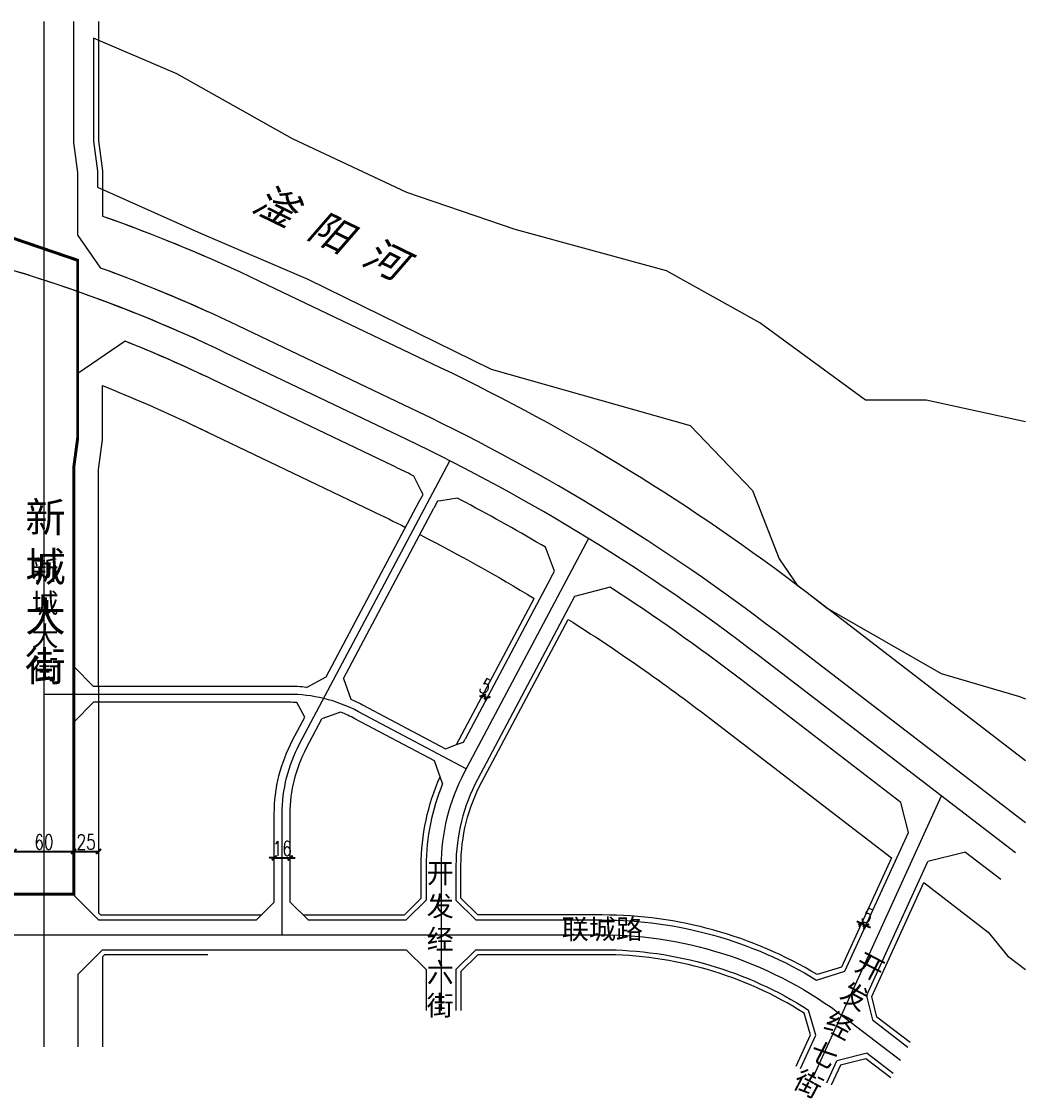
# Model space of a CAD drawing. Header units: millimetres. Extents: x 38549046 to 38552831, y 4061627 to 4063136.
# Drawn here: x 38551820 to 38552831, y 4061627 to 4062712 of the extents above; entities that cross this region are included whole.
import ezdxf

# ---------------------------------------------------------------- set-up
doc = ezdxf.new("R2010")
doc.units = ezdxf.units.MM
doc.layers.get('0').update_dxf_attribs({"lineweight": 0})
doc.layers.add('00水体-边界', color=170, linetype='Continuous', lineweight=0, plot=False)
doc.layers.add('dimension', color=74, linetype='Continuous')
doc.layers.add('JMD', color=6, linetype='Continuous')
for name, color, linetype, lineweight in [('RD-中线', 1, 'Continuous', 0), ('RD-红线', 7, 'Continuous', 9), ('T-主要名称', 7, 'Continuous', 0), ('T-路名', 7, 'Continuous', 0), ('X-绿线', 72, 'Continuous', 0)]:
    doc.layers.add(name, color=color, linetype=linetype, lineweight=lineweight)
doc.styles.add('romans', font='romans.shx', dxfattribs={"width": 0.75})
doc.styles.add('主要名称', font='SimSun.ttf', dxfattribs={"height": 20})
doc.styles.add('路名', font='SimSun.ttf', dxfattribs={"height": 50})
doc.dimstyles.new('1-1y', dxfattribs={"dimtxt": 6, "dimasz": 3, "dimexe": 0, "dimexo": 0, "dimgap": 2, "dimtad": 1, "dimdsep": 46, "dimtxsty": 'romans', "dimblk": 'ARCHTICK', "dimcen": 0, "dimclrd": 7, "dimclre": 7, "dimclrt": 7, "dimadec": 0, "dimazin": 0, "dimtfac": 1, "dimtix": 1, "dimtmove": 2, "dimatfit": 3, "dimldrblk": 'ARCHTICK', "dimfxl": 0, "dimtolj": 1, "dimtzin": 0, "dimlwd": -1, "dimarcsym": 0})

# ---------------------------------------------------------------- blocks, each defined once
blk = doc.blocks.new('_ArchTick')
at = {"color": 0, "linetype": 'ByBlock', "const_width": 0.4}
blk.add_lwpolyline([(-0.5, -0.5), (0.5, 0.5)], dxfattribs=at)
blk = doc.blocks.new('*D62')
at = {"layer": 'Defpoints', "color": 0}
for p in [(38551812.2, 4061875.5), (38551872.2, 4061875.5), (38551872.2, 4061875.5)]:
    blk.add_point(p, dxfattribs=at)
at = {"layer": 'dimension', "color": 7}
blk.add_line((38551812.2, 4061875.5), (38551872.2, 4061875.5), dxfattribs=at)
at = {"layer": 'dimension', "color": 7, "xscale": 5, "yscale": 5, "zscale": 5, "rotation": 180}
blk.add_blockref('_ArchTick', (38551812.2, 4061875.5), dxfattribs=at)
at = {"layer": 'dimension', "color": 7, "xscale": 5, "yscale": 5, "zscale": 5}
blk.add_blockref('_ArchTick', (38551872.2, 4061875.5), dxfattribs=at)
at = {"layer": 'dimension', "color": 7, "insert": (38551842.2, 4061885), "char_height": 15, "attachment_point": 5, "style": 'romans'}
blk.add_mtext('\\A1;60', dxfattribs=at)
blk = doc.blocks.new('*D63')
at = {"layer": 'Defpoints', "color": 0}
for p in [(38551872.2, 4061875.5), (38551897.2, 4061875.5), (38551897.2, 4061875.5)]:
    blk.add_point(p, dxfattribs=at)
at = {"layer": 'dimension', "color": 7}
blk.add_line((38551872.2, 4061875.5), (38551897.2, 4061875.5), dxfattribs=at)
at = {"layer": 'dimension', "color": 7, "xscale": 5, "yscale": 5, "zscale": 5, "rotation": 180}
blk.add_blockref('_ArchTick', (38551872.2, 4061875.5), dxfattribs=at)
at = {"layer": 'dimension', "color": 7, "xscale": 5, "yscale": 5, "zscale": 5}
blk.add_blockref('_ArchTick', (38551897.2, 4061875.5), dxfattribs=at)
at = {"layer": 'dimension', "color": 7, "insert": (38551884.7, 4061885), "char_height": 15, "attachment_point": 5, "style": 'romans'}
blk.add_mtext('\\A1;25', dxfattribs=at)
blk = doc.blocks.new('*D67')
at = {"layer": 'Defpoints', "color": 0}
for p in [(38552074.2, 4061869), (38552090.2, 4061869), (38552090.2, 4061869)]:
    blk.add_point(p, dxfattribs=at)
at = {"layer": 'dimension', "color": 7}
for p, q in [((38552074.2, 4061869), (38552069.2, 4061869)), ((38552074.2, 4061869), (38552090.2, 4061869)), ((38552090.2, 4061869), (38552095.2, 4061869))]:
    blk.add_line(p, q, dxfattribs=at)
at = {"layer": 'dimension', "color": 7, "xscale": 5, "yscale": 5, "zscale": 5}
blk.add_blockref('_ArchTick', (38552074.2, 4061869), dxfattribs=at)
at = {"layer": 'dimension', "color": 7, "xscale": 5, "yscale": 5, "zscale": 5, "rotation": 180}
blk.add_blockref('_ArchTick', (38552090.2, 4061869), dxfattribs=at)
at = {"layer": 'dimension', "color": 7, "insert": (38552082.2, 4061878.5), "char_height": 15, "attachment_point": 5, "style": 'romans'}
blk.add_mtext('\\A1;16', dxfattribs=at)
blk = doc.blocks.new('*D68')
at = {"layer": 'Defpoints', "color": 0}
for p in [(38552282.8, 4062030), (38552287.2, 4062027.6), (38552288.6, 4062030.3)]:
    blk.add_point(p, dxfattribs=at)
at = {"layer": 'dimension', "color": 7, "lineweight": -2}
for p, q in [((38552282.8, 4062030), (38552284.2, 4062032.6)), ((38552287.2, 4062027.6), (38552288.6, 4062030.3))]:
    blk.add_line(p, q, dxfattribs=at)
at = {"layer": 'dimension', "color": 7}
blk.add_line((38552284.2, 4062032.6), (38552288.6, 4062030.3), dxfattribs=at)
at = {"layer": 'dimension', "color": 7, "xscale": 5, "yscale": 5, "zscale": 5}
for p, rotation in [((38552284.2, 4062032.6), 152.0483526995503), ((38552288.6, 4062030.3), 332.0483526995503)]:
    blk.add_blockref('_ArchTick', p, dxfattribs=dict(at, rotation=rotation))
at = {"layer": 'dimension', "color": 7, "insert": (38552287, 4062041.9), "char_height": 15, "attachment_point": 5, "rotation": 332.0484, "style": 'romans'}
blk.add_mtext('\\A1;5', dxfattribs=at)
blk = doc.blocks.new('*D71')
at = {"layer": 'Defpoints', "color": 0}
for p in [(38552663.7, 4061799.1), (38552668.3, 4061797.1), (38552670.1, 4061801)]:
    blk.add_point(p, dxfattribs=at)
at = {"layer": 'dimension', "color": 7}
for p, q in [((38552665.5, 4061803), (38552661, 4061805.1)), ((38552665.5, 4061803), (38552670.1, 4061801)), ((38552670.1, 4061801), (38552674.6, 4061798.9))]:
    blk.add_line(p, q, dxfattribs=at)
at = {"layer": 'dimension', "color": 7, "lineweight": -2}
for p, q in [((38552663.7, 4061799.1), (38552665.5, 4061803)), ((38552668.3, 4061797.1), (38552670.1, 4061801))]:
    blk.add_line(p, q, dxfattribs=at)
at = {"layer": 'dimension', "color": 7, "xscale": 5, "yscale": 5, "zscale": 5}
for p, rotation in [((38552665.5, 4061803), 335.4686772801911), ((38552670.1, 4061801), 155.4686772801911)]:
    blk.add_blockref('_ArchTick', p, dxfattribs=dict(at, rotation=rotation))
at = {"layer": 'dimension', "color": 7, "insert": (38552671.7, 4061810.7), "char_height": 15, "attachment_point": 5, "rotation": 335.4687, "style": 'romans'}
blk.add_mtext('\\A1;5', dxfattribs=at)

msp = doc.modelspace()

# ---------------------------------------------------------------- linework, layer by layer
at = {"color": 140, "const_width": 3}
msp.add_lwpolyline([(38551549.3, 4061832.7), (38551872.2, 4061832.6), (38551872.2, 4062261.9), (38551876.2, 4062291.9), (38551876.2, 4062357), (38551876.2, 4062471.1), (38551764.4, 4062509.3, 0.006885)], format="xyb", dxfattribs=at)
at = {"layer": '00水体-边界'}
msp.add_lwpolyline([(38552830.7, 4062308.4), (38552730.9, 4062330.1), (38552669.7, 4062330.1), (38552563.3, 4062408.2), (38552469.2, 4062460.4), (38552316.8, 4062502.2), (38552207.7, 4062539.5), (38552092.7, 4062593.3), (38551976.1, 4062659), (38551892.2, 4062694.9), (38551892.2, 4062591), (38551896.2, 4062561), (38551896.2, 4062544.8), (38552000.5, 4062498.2), (38552108.1, 4062451.9), (38552292.8, 4062361.5), (38552493, 4062304.7), (38552555.8, 4062239.1), (38552582.7, 4062170.4), (38552600.8, 4062143.8, -0.0015), (38552610.8, 4062136.3), (38552631.1, 4062120.6), (38552745.9, 4062054.8), (38552824.7, 4062031.6), (38552830.7, 4062029.3)], format="xyb", dxfattribs=at)
at = {"layer": 'JMD', "linetype": 'Continuous'}
msp.add_lwpolyline([(38550893.3, 4061833), (38550954.8, 4061833), (38551549.3, 4061832.7), (38551872.2, 4061832.6)], dxfattribs=at)
at = {"layer": 'RD-中线'}
for points in [[(38551842.2, 4062711.6), (38551842.2, 4061791.5), (38551842.2, 4061678.7)], [(38551842.2, 4062691.4), (38551842.2, 4061791.5), (38551842.2, 4061715.2)]]:
    msp.add_lwpolyline(points, dxfattribs=at)
at = {"layer": 'RD-中线', "flags": 128}
for points in [[(38552820.6, 4061874.2), (38552562, 4062072.8, 0.052238), (38552206.9, 4062290.9), (38552024.9, 4062378, 0.061056), (38551678.9, 4062494.3), (38551376.7, 4062556.4, 0.050642), (38551075.2, 4062587), (38551009.2, 4062587, 0.008361), (38550842.1, 4062584.2), (38550129.2, 4062560.3, -0.008361), (38549962, 4062557.5), (38549048.1, 4062557.5)], [(38552007.2, 4062386.3, 0.057799), (38551678.9, 4062494.3), (38551376.7, 4062556.4, 0.050642), (38551075.2, 4062587), (38551009.2, 4062587, 0.008361), (38550842.1, 4062584.2), (38550129.2, 4062560.3, -0.008361), (38549962, 4062557.5), (38549848.6, 4062557.5)], [(38552082.2, 4061791.5), (38552082.2, 4061913.4, -0.12257), (38552099.7, 4061983.8), (38552251.1, 4062269.1)], [(38552390.7, 4062190.8), (38552265.6, 4061954.9, 0.12257), (38552242.2, 4061861.2), (38552242.2, 4061715.2)], [(38549154.2, 4061791.5), (38550045.6, 4061791.5), (38550925.6, 4061791.5), (38551842.2, 4061791.5), (38552404.6, 4061791.5, -0.16525), (38552648.2, 4061708.7), (38552704.8, 4061665.3)]]:
    msp.add_lwpolyline(points, format="xyb", dxfattribs=at)
at = {"layer": 'RD-中线'}
for points in [[(38552124.1, 4062029.6, 0.05915), (38552088.9, 4062033.8), (38551842.2, 4062033.8)], [(38552267.6, 4061958.8), (38552159.2, 4062016.3, 0.062964), (38552124.1, 4062029.6, 0.02828)]]:
    msp.add_lwpolyline(points, format="xyb", dxfattribs=at)
at = {"layer": 'RD-中线', "flags": 128}
for points in [[(38552617.5, 4061649.6), (38552746.1, 4061931.4)], [(38549848.6, 4061791.5), (38550045.6, 4061791.5), (38550925.6, 4061791.5), (38551842.2, 4061791.5), (38552007.2, 4061791.5)]]:
    msp.add_lwpolyline(points, dxfattribs=at)
at = {"layer": 'RD-红线', "flags": 128}
for points in [[(38551876.2, 4062496.1), (38551876.2, 4062559.6), (38551872.2, 4062589.6), (38551872.2, 4062711.6)], [(38551876.2, 4062496.1), (38551876.2, 4062559.6), (38551872.2, 4062589.6), (38551872.2, 4062691.4)], [(38552126.5, 4062051.3), (38552220.3, 4062228)], [(38552143.8, 4062049.8), (38552234.9, 4062221.4)], [(38552352.7, 4062151.1), (38552266.5, 4061988.8)], [(38551872.2, 4062061.8), (38551872.2, 4061831.5)], [(38551872.2, 4062005.8), (38551872.2, 4061831.5)], [(38552649, 4061754.8), (38552712.9, 4061894.7)], [(38552770.4, 4061874.9), (38552805.9, 4061847.7)], [(38552670.7, 4061730), (38552732.5, 4061865.4)], [(38551897.2, 4061806.5), (38552007.2, 4061806.5)], [(38551897.2, 4061806.5), (38552056.2, 4061806.5)], [(38552108.2, 4061806.5), (38552207.2, 4061806.5)], [(38551901.2, 4061776.5), (38552007.2, 4061776.5)], [(38551901.2, 4061776.5), (38552207.2, 4061776.5)], [(38552227.2, 4061756.5), (38552227.2, 4061715.2)], [(38552257.2, 4061756.5), (38552257.2, 4061715.2)], [(38551876.2, 4061751.5), (38551876.2, 4061678.7)], [(38551876.2, 4061751.5), (38551876.2, 4061715.2)], [(38552676.7, 4061705.8), (38552712.2, 4061678.5)], [(38552604.3, 4061656.9), (38552619.7, 4061690.5)], [(38552671.2, 4061672.2), (38552697.5, 4061652)], [(38552630.6, 4061642.3), (38552640.8, 4061664.6)]]:
    msp.add_lwpolyline(points, dxfattribs=at)
at = {"layer": 'RD-红线'}
for points in [[(38551876.2, 4062496.1), (38551899.3, 4062463.2)], [(38551876.2, 4062496.1), (38551899.3, 4062463.2)], [(38551924.2, 4062389.5), (38551876.2, 4062357)], [(38551924.2, 4062389.5), (38551876.2, 4062357)], [(38551876.2, 4062357), (38551876.2, 4062291.9), (38551872.2, 4062261.9), (38551872.2, 4062061.8)], [(38551876.2, 4062357), (38551876.2, 4062291.9), (38551872.2, 4062261.9), (38551872.2, 4062061.8)], [(38552222.3, 4062238.8), (38552214.8, 4062253.7), (38552211.5, 4062255.4)], [(38552220.3, 4062228), (38552224.1, 4062235.2), (38552222.3, 4062238.8)], [(38552261.9, 4062229.7), (38552258.8, 4062231.3), (38552241.8, 4062228.9)], [(38552241.8, 4062228.9), (38552238.6, 4062228.4), (38552234.9, 4062221.4)], [(38552352.7, 4062151.1), (38552356.3, 4062158), (38552347.3, 4062181.9), (38552343.3, 4062184.3)], [(38552412.4, 4062141.7), (38552376.7, 4062132.4)], [(38551872.2, 4062061.8), (38551892.2, 4062041.8)], [(38552106.6, 4062040.8), (38552126.5, 4062051.3)], [(38552143.8, 4062049.8), (38552151.2, 4062029)], [(38551892.2, 4062025.8), (38551872.2, 4062005.8)], [(38552105.1, 4062010.9), (38552096.8, 4062025.5)], [(38552140.9, 4062015.9), (38552122.2, 4062009)], [(38552246.6, 4061978.9), (38552257.9, 4061983.1)], [(38552257.9, 4061983.1), (38552264.9, 4061985.7), (38552266.5, 4061988.8)], [(38552243.8, 4061943.9), (38552235.6, 4061966.7)], [(38552712.9, 4061894.7), (38552705.3, 4061924.9)], [(38552770.4, 4061874.9), (38552732.5, 4061865.4)], [(38551872.2, 4061831.5), (38551897.2, 4061806.5)], [(38551872.2, 4061831.5), (38551897.2, 4061806.5)], [(38552056.2, 4061806.5), (38552074.2, 4061824.5)], [(38552090.2, 4061824.5), (38552108.2, 4061806.5)], [(38552207.2, 4061806.5), (38552227.2, 4061826.5)], [(38552257.2, 4061826.5), (38552277.2, 4061806.5)], [(38551901.2, 4061776.5), (38551876.2, 4061751.5)], [(38551901.2, 4061776.5), (38551876.2, 4061751.5)], [(38552227.2, 4061756.5), (38552207.2, 4061776.5)], [(38552277.2, 4061776.5), (38552257.2, 4061756.5)], [(38552620.4, 4061746), (38552649, 4061754.8)], [(38552670.7, 4061730), (38552676.7, 4061705.8)], [(38552619.7, 4061690.5), (38552612.3, 4061715.7)], [(38552671.2, 4061672.2), (38552640.8, 4061664.6)]]:
    msp.add_lwpolyline(points, dxfattribs=at)
at = {"layer": 'RD-红线', "flags": 128}
for points in [[(38552007.2, 4062419.3, 0.019053), (38551899.3, 4062463.2)], [(38552830.7, 4061904.2), (38552580.3, 4062096.6, 0.052238), (38552219.8, 4062318), (38552037.8, 4062405.1, 0.024565), (38551899.3, 4062463.2)], [(38552007.2, 4062353.2, 0.015412), (38551924.2, 4062389.5)], [(38552211.5, 4062255.4, 0.002472), (38552193.9, 4062263.9), (38552011.9, 4062351, 0.016292), (38551924.2, 4062389.5)], [(38552343.3, 4062184.3, 0.011828), (38552261.9, 4062229.7)], [(38552376.7, 4062132.4), (38552278.8, 4061947.9, 0.12257), (38552257.2, 4061861.2), (38552257.2, 4061826.5)], [(38552705.3, 4061924.9), (38552543.7, 4062049, 0.020408), (38552412.4, 4062141.7)], [(38552106.6, 4062040.8, 0.028015), (38552088.9, 4062041.8), (38551892.2, 4062041.8)], [(38552096.8, 4062025.5, 0.013827), (38552088.9, 4062025.8), (38551892.2, 4062025.8)], [(38552151.2, 4062029, -0.020738), (38552163, 4062023.3), (38552246.6, 4061978.9)], [(38552235.6, 4061966.7), (38552155.5, 4062009.2, 0.02828), (38552140.9, 4062015.9)], [(38552074.2, 4061824.5), (38552074.2, 4061913.4, -0.12257), (38552092.7, 4061987.5), (38552105.1, 4062010.9)], [(38552090.2, 4061824.5), (38552090.2, 4061913.4, -0.12257), (38552106.8, 4061980), (38552122.2, 4062009)], [(38552243.8, 4061943.9, 0.099007), (38552227.2, 4061861.2), (38552227.2, 4061826.5)], [(38552277.2, 4061806.5), (38552404.6, 4061806.5, -0.137599), (38552620.4, 4061746)], [(38552277.2, 4061776.5), (38552404.6, 4061776.5, -0.143444), (38552612.3, 4061715.7)]]:
    msp.add_lwpolyline(points, format="xyb", dxfattribs=at)
at = {"layer": 'X-绿线', "flags": 128}
for points in [[(38551897.2, 4062711.6), (38551897.2, 4062703.5), (38551897.2, 4062591.3), (38551901.2, 4062561.3), (38551901.2, 4062515.6, -0.01803), (38552007.2, 4062474)], [(38551897.2, 4062691.4), (38551897.2, 4062591.3), (38551901.2, 4062561.3), (38551901.2, 4062515.6, -0.027106), (38552059.4, 4062450.2), (38552241.4, 4062363.1, -0.052238), (38552610.8, 4062136.3), (38552830.7, 4061967.3)]]:
    msp.add_lwpolyline(points, format="xyb", dxfattribs=at)
at = {"layer": 'X-绿线'}
for points in [[(38551897.2, 4062041.8), (38551897.2, 4062260.2), (38551901.2, 4062290.2), (38551901.2, 4062344.8, -0.01713), (38551990.3, 4062305.9), (38552007.2, 4062297.8)], [(38551897.2, 4062041.8), (38551897.2, 4062260.2), (38551901.2, 4062290.2), (38551901.2, 4062344.8, -0.01713), (38551990.3, 4062305.9), (38552172.3, 4062218.8, -0.004953), (38552206.5, 4062202, -0.002472)], [(38552220.8, 4062194.7, -0.017196), (38552336.1, 4062130.4, -0.011828)], [(38552370.2, 4062109.3, -0.022743), (38552513.3, 4062009.4), (38552695.7, 4061869.2), (38552645.4, 4061758.9), (38552621.1, 4061751.4, 0.136233), (38552404.6, 4061811.5), (38552279.3, 4061811.5), (38552262.2, 4061828.6), (38552262.2, 4061861.2, -0.12257), (38552283.2, 4061945.6), (38552370.2, 4062109.3)], [(38552103.2, 4061811.5), (38552205.2, 4061811.5), (38552222.2, 4061828.6), (38552222.2, 4061861.2, -0.105226), (38552241.3, 4061950.8)], [(38552599.9, 4061659.3), (38552614.4, 4061690.9), (38552608, 4061712.5, 0.142195), (38552404.6, 4061771.5), (38552279.3, 4061771.5), (38552262.2, 4061754.5), (38552262.2, 4061715.2)]]:
    msp.add_lwpolyline(points, format="xyb", dxfattribs=at)
for points in [[(38552257.9, 4061983.1), (38552336.1, 4062130.4)], [(38551897.2, 4062041.8), (38551897.2, 4061813.6), (38551899.3, 4061811.5), (38552007.2, 4061811.5)], [(38551897.2, 4062025.8), (38551897.2, 4061813.6), (38551899.3, 4061811.5), (38552061.2, 4061811.5)], [(38552714.6, 4061683), (38552681.1, 4061708.7), (38552675.9, 4061729.5), (38552728.3, 4061844.2)], [(38552728.3, 4061844.2), (38552793.3, 4061794.3), (38552812.8, 4061770.5), (38552830.7, 4061756.7)], [(38552007.2, 4061771.5), (38551903.3, 4061771.5), (38551901.2, 4061769.5), (38551901.2, 4061678.7)], [(38552695, 4061647.6), (38552670.1, 4061666.7), (38552644.4, 4061660.3), (38552635, 4061639.9)]]:
    msp.add_lwpolyline(points, dxfattribs=at)

# ---------------------------------------------------------------- texts
at = {"layer": 'T-主要名称', "insert": (38552063.9, 4062548.9), "char_height": 30, "width": 260.355, "attachment_point": 1, "rotation": 334.0461, "style": '主要名称'}
msp.add_mtext('{\\fKaiTi_GB2312|b0|i1|c134|p49;滏 阳 河}', dxfattribs=at)
at = {"layer": 'T-路名', "attachment_point": 1, "style": '路名'}
for s, insert, char_height, width in [('\\pt400;新城大街', (38551823.3, 4062227.2), 30, 41.891), ('\\pt400;新城大街', (38551829.7, 4062169), 20, 41.891), ('开发经六街', (38552227.7, 4061863.7), 20, 36.84), ('联城路', (38552363.7, 4061807.3), 20, 658.133)]:
    msp.add_mtext(s, dxfattribs=dict(at, insert=insert, char_height=char_height, width=width))
at = {"layer": 'T-路名', "insert": (38552666.8, 4061774.6), "char_height": 20, "width": 41.891, "attachment_point": 1, "rotation": 332.2636, "style": '路名'}
msp.add_mtext('开发经七街', dxfattribs=at)

# ---------------------------------------------------------------- dimensions: what is measured, and where the dimension line sits
at = {"layer": 'dimension', "color": 7}
dim = msp.add_linear_dim(base=(38552288.6, 4062030.3), p1=(38552282.8, 4062030), p2=(38552287.2, 4062027.6), angle=332.0484, dimstyle='1-1y', override={"dimtxt": 15, "dimasz": 5, "dimdec": 0, "dimfxl": 20, "dimfxlon": 1}, dxfattribs=at)
dim.commit()
dim.dimension.update_dxf_attribs({"geometry": '*D68', "text_midpoint": (38552287, 4062041.9), "dimtype": 161})
for base, p1, p2, picture, middle in [((38551872.2, 4061875.5), (38551812.2, 4061875.5), (38551872.2, 4061875.5), '*D62', (38551842.2, 4061885)), ((38551897.2, 4061875.5), (38551872.2, 4061875.5), (38551897.2, 4061875.5), '*D63', (38551884.7, 4061885))]:
    dim = msp.add_linear_dim(base=base, p1=p1, p2=p2, dimstyle='1-1y', override={"dimtxt": 15, "dimasz": 5, "dimdec": 0, "dimfxl": 20, "dimfxlon": 1}, dxfattribs=at)
    dim.commit()
    dim.dimension.update_dxf_attribs({"geometry": picture, "text_midpoint": middle})
for p1, p2, distance, picture, middle in [((38552074.2, 4061869), (38552090.2, 4061869), 0, '*D67', (38552082.2, 4061878.5)), ((38552663.7, 4061799.1), (38552668.3, 4061797.1), 4.3, '*D71', (38552671.7, 4061810.7))]:
    dim = msp.add_aligned_dim(p1=p1, p2=p2, distance=distance, dimstyle='1-1y', override={"dimtxt": 15, "dimasz": 5, "dimdec": 0, "dimfxl": 20, "dimfxlon": 1}, dxfattribs=at)
    dim.commit()
    dim.dimension.update_dxf_attribs({"geometry": picture, "text_midpoint": middle})

doc.saveas('drawing.dxf')
